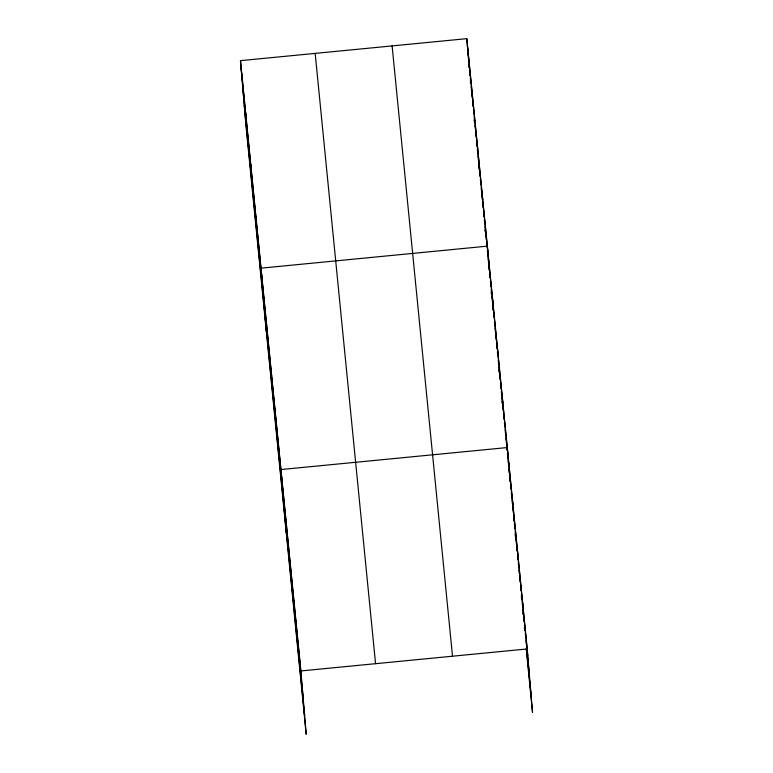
<?xml version="1.0" encoding="UTF-8"?>
<svg xmlns="http://www.w3.org/2000/svg" width="773" height="773" viewBox="0 0 773 773"><rect width="100%" height="100%" fill="white"/><g stroke="black" fill="none" stroke-linecap="round" stroke-linejoin="round"><path stroke-width="1.16" d="M240.48 60.652L300.871 670.945L306.195 734.35L245.804 124.047L240.48 60.652L466.805 38.65L527.196 648.953L532.52 712.348L526.229 648.818M300.871 670.945L527.196 648.953M467.375 45.491L482.661 199.936M482.777 201.115L502.74 402.839M502.856 404.037L512.828 504.74L512.248 497.899M512.943 505.938L527.775 655.794M469.298 67.695L468.95 64.159L469.25 67.763M469.646 71.232L470.11 75.947M470.342 78.305L470.815 83.02M471.163 86.557L471.627 91.272M471.859 93.63L472.332 98.345M472.68 101.881L473.144 106.597M473.491 110.133L473.849 113.67M474.197 117.206L474.661 121.931M475.009 125.468L475.366 129.004M475.83 133.719L476.178 137.256M476.526 140.792L476.999 145.508M477.347 149.044L477.811 153.759M478.043 156.117L478.516 160.832M478.864 164.369L479.212 167.905M479.675 172.621L480.033 176.157M480.381 179.694L480.845 184.409M481.193 187.945L481.666 192.67M482.014 196.207L482.362 199.743M482.71 203.28L483.183 207.995M483.531 211.531L483.995 216.247M484.342 219.783L484.7 223.32M485.048 226.856L485.512 231.571M485.859 235.108L486.333 239.823M486.565 242.181L487.029 246.896M487.377 250.433L487.85 255.148M488.198 258.684L488.546 262.231M488.894 265.767L489.367 270.482M489.715 274.057L490.072 277.652M490.43 281.246L490.903 286.039M491.261 289.643L491.734 294.436M491.966 296.832L492.449 301.625M492.797 305.229L493.271 310.021M493.512 312.418L493.986 317.21M494.459 322.012L494.817 325.607M495.058 328.003L495.532 332.796M495.889 336.39L496.237 339.994M496.595 343.589L497.068 348.381M497.425 351.976L497.783 355.57M498.256 360.373L498.614 363.967M498.971 367.562L499.445 372.354M499.802 375.958L500.16 379.553M500.508 383.147L500.981 387.94M501.339 391.534L501.696 395.138M502.054 398.733L502.527 403.525M502.885 407.12L503.242 410.724M503.6 414.318L504.073 419.111M504.431 422.705L504.779 426.3M505.136 429.904L505.494 433.498M505.967 438.291L506.441 443.084M506.682 445.48L507.156 450.282M507.513 453.877L507.871 457.471M508.219 461.066L508.702 465.868M509.049 469.462L509.407 473.057L509.02 468.39M509.765 476.651L510.238 481.444M510.595 485.048L510.953 488.642M511.311 492.237L511.784 497.029M512.141 500.633L512.489 504.228M512.847 507.822L513.32 512.615M513.678 516.209L514.151 521.012M514.393 523.408L514.866 528.201M515.224 531.795L515.697 536.597M515.929 538.994L516.412 543.786M516.76 547.381L517.118 550.975M517.475 554.579L517.949 559.372M518.306 562.966L518.664 566.561M519.021 570.155L519.369 573.759M519.852 578.552L520.2 582.146M520.558 585.741L521.031 590.543M521.389 594.137L521.862 598.93M522.219 602.525L522.577 606.129M522.935 609.723L523.408 614.516M523.765 618.11L524.123 621.705M524.471 625.309L524.944 630.101M525.302 633.696L525.659 637.29M526.017 640.885L526.374 644.489M526.848 649.281L529.341 674.452M474.178 119.931L474.409 122.289M476.506 143.517L476.748 145.875M478.845 167.094L479.076 169.451M483.512 214.256L483.743 216.614M485.029 229.581L485.26 231.939M491.213 292.088L491.454 294.484M492.759 307.673L492.99 310.07M498.923 370.006L499.165 372.402M500.469 385.592L500.701 387.988M502.006 401.177L502.247 403.574M513.63 518.664L513.871 521.06M515.176 534.249L515.417 536.646M521.34 596.582L521.582 598.978M522.886 612.168L523.128 614.564M524.432 627.753L524.664 630.15M526.568 649.33L530.954 693.69M392.114 45.907L452.514 656.209M315.171 53.385L375.562 663.688M241.05 67.493L301.451 677.786M242.625 86.151L303.016 696.454M244.239 105.389L304.63 715.682M522.21 598.602L522.79 605.443M517.234 548.25L517.804 555.091M508.818 466.061L507.272 447.548L280.947 469.549L286.271 532.955M509.813 477.869L510.112 481.473M510.518 486.275L510.721 488.681M502.286 397.196L502.759 402.897M497.3 346.855L497.88 353.696M492.324 296.503L492.894 303.345M488.7 262.327L487.338 246.152L261.013 268.154L266.337 331.549M488.894 264.656L489.377 270.492M489.676 274.057L489.985 277.671M490.488 283.681L490.691 286.078M482.207 194.274L482.681 199.975M477.067 142.396L477.646 149.237M471.936 90.528L472.516 97.369M466.805 38.65L467.868 51.327M468.061 53.656L468.554 59.492M469.549 71.367L469.858 74.971M470.361 80.981L470.564 83.387M295.885 620.603L296.465 627.444M290.909 570.252L291.479 577.093M285.923 519.9L286.503 526.742M275.961 419.198L276.531 426.039M270.975 368.847L271.555 375.688M265.999 318.505L266.569 325.346M255.882 216.276L256.452 223.117M250.742 164.398L251.322 171.239M245.611 112.52L246.191 119.361"/></g></svg>
